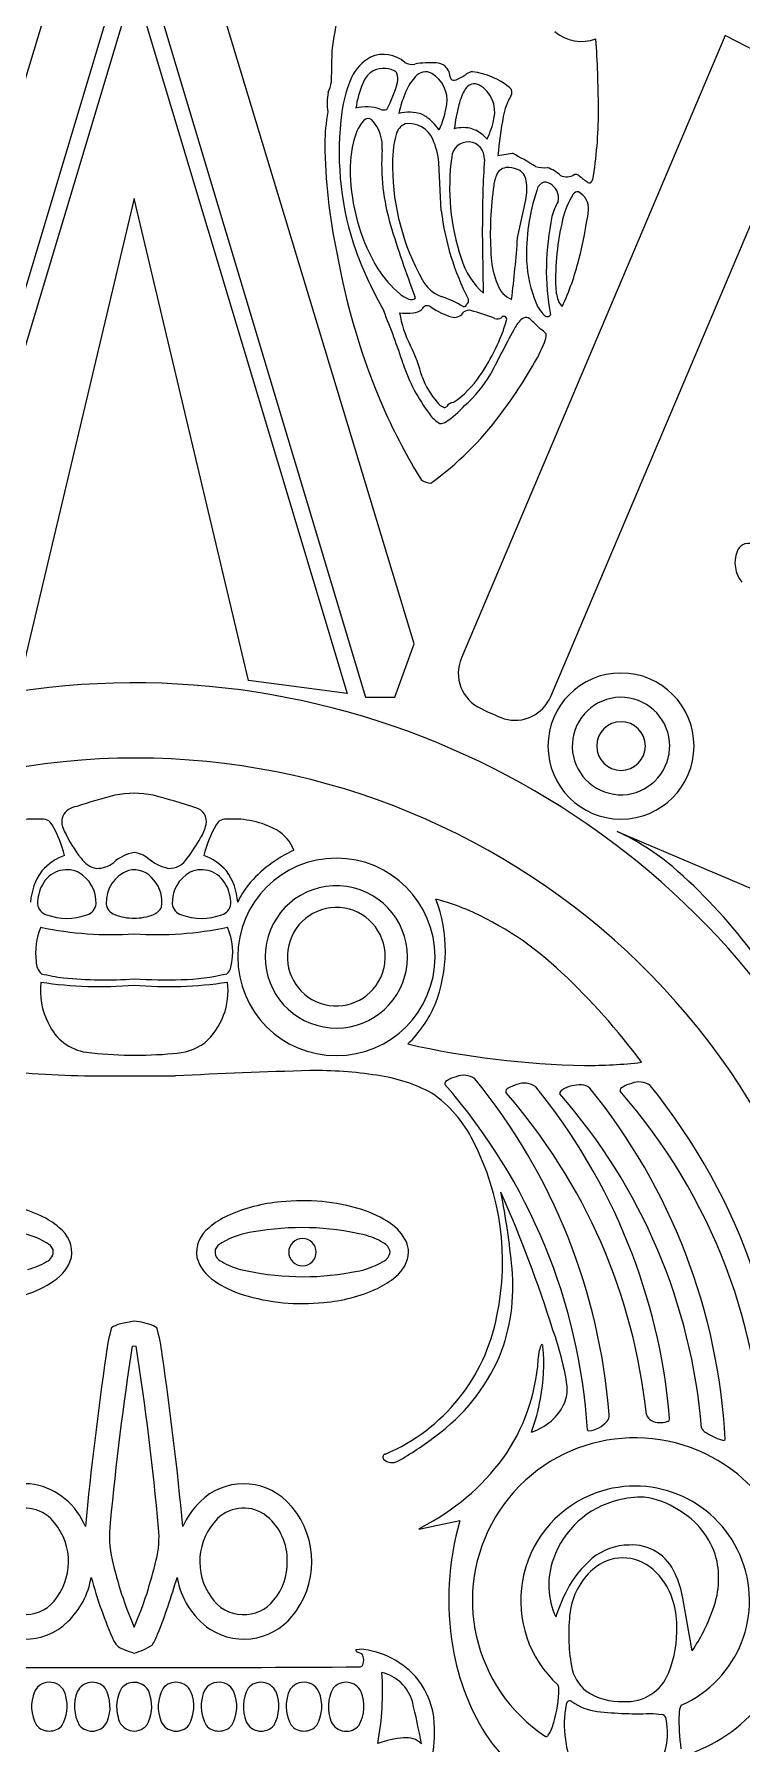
# Model space of a CAD drawing. Header units: metres. Extents: x 0.3 to 22.9, y 0.3 to 22.9.
# Drawn here: x 11.331 to 13.149, y 10.912 to 15.304 of the extents above; entities that cross this region are included whole.
import ezdxf

# ---------------------------------------------------------------- set-up
doc = ezdxf.new("R2010")
doc.units = ezdxf.units.M

msp = doc.modelspace()

# ---------------------------------------------------------------- linework, layer by layer
for p, q in [((11.587649, 16.113635), (10.868447, 13.737942)), ((12.306852, 13.737942), (11.587649, 16.113635)), ((10.993122, 13.600272), (11.587649, 15.580556)), ((11.587649, 15.580556), (12.182177, 13.600272)), ((11.040106, 13.610083), (11.587649, 15.431813)), ((11.587649, 15.431813), (12.135193, 13.610083)), ((13.106263, 15.300247), (12.428337, 13.701257)), ((15.161997, 14.239851), (13.106263, 15.300247)), ((12.095785, 15.261274), (12.094005, 15.179808)), ((12.326883, 15.097882), (12.337606, 15.091819)), ((12.456065, 15.060719), (12.465261, 15.057011)), ((12.52218, 14.992052), (12.559457, 14.997974)), ((12.376779, 14.849805), (12.370371, 14.973916)), ((12.657869, 13.602131), (13.231223, 14.954471)), ((11.587649, 14.881636), (11.294277, 13.643293)), ((11.881022, 13.643293), (11.587649, 14.881636)), ((12.572761, 14.780195), (12.593925, 14.87793)), ((12.484793, 14.638045), (12.482759, 14.809944)), ((12.257375, 13.600272), (12.306852, 13.737942)), ((12.135193, 13.610083), (11.881022, 13.643293)), ((12.182177, 13.600272), (12.257375, 13.600272)), ((12.828483, 13.25577), (14.170682, 12.685014)), ((11.587649, 11.997953), (11.552242, 11.990724)), ((11.645869, 11.980459), (11.637035, 11.985915)), ((11.582593, 11.933658), (11.587649, 11.934625)), ((11.587649, 11.934625), (11.592706, 11.933658)), ((12.625947, 11.89837), (12.629112, 11.923487)), ((12.319291, 11.463783), (12.324786, 11.46771)), ((12.32335, 11.46322), (12.319291, 11.463783)), ((12.424572, 11.485215), (12.32335, 11.46322)), ((13.021238, 11.150526), (12.9977, 11.286251)), ((12.156992, 11.154588), (12.166747, 11.155492)), ((12.17354, 11.141893), (12.162402, 11.147344)), ((12.92146, 10.990277), (12.943238, 10.987255))]:
    msp.add_line(p, q)
for centre, radius, start, end in [((12.978511, 15.152862), 0.889359, 160.46234, 172.998278), ((12.7378, 15.392124), 0.107074, -130.434942, -70.205982), ((9.780226, 15.092754), 3.000415, 0.430125, 3.795645), ((12.248069, 15.144903), 0.112536, 118.084113, 154.872143), ((12.229134, 15.171461), 0.0803, 47.572266, 115.083829), ((12.241371, 15.150129), 0.071831, 128.676958, 157.886802), ((12.228991, 15.154697), 0.06091, 64.17244, 122.257206), ((12.251384, 15.197301), 0.012905, 28.051648, 71.274551), ((12.22771, 15.189695), 0.037636, -16.038919, 21.306754), ((12.300761, 15.260732), 0.034707, -120.189217, -76.784071), ((12.348311, 14.98368), 0.246469, 86.437886, 99.249202), ((12.336379, 15.173038), 0.033844, 61.893846, 141.939162), ((12.311249, 15.133801), 0.080377, -7.562402, 59.268598), ((12.361222, 15.188847), 0.040897, 52.222695, 86.632912), ((12.366438, 15.197339), 0.031008, 19.270202, 50.228109), ((12.496316, 15.226596), 0.10239, -169.292169, -158.150383), ((12.358458, 15.318408), 0.143538, -66.999997, -54.522683), ((12.458977, 15.17743), 0.029606, 93.584793, 125.547338), ((12.431052, 15.012233), 0.196483, 51.959484, 82.374185), ((12.263715, 15.125577), 0.180114, 170.842072, -173.181558), ((12.025264, 15.187544), 0.069176, -28.776197, -6.421397), ((12.491866, 15.047652), 0.374877, 157.23853, 174.759839), ((12.41885, 15.075456), 0.264375, 157.372978, 171.812768), ((11.973794, 15.252939), 0.299288, -28.429532, -14.244422), ((12.419457, 15.096908), 0.14645, 138.523937, 161.805084), ((12.4093, 15.195716), 0.010794, -137.972081, -60.942125), ((12.548851, 15.092557), 0.130394, 147.842339, 166.861244), ((12.461717, 15.149412), 0.026424, 60.867598, 151.651796), ((12.436383, 15.10488), 0.077657, -13.261451, 60.535484), ((12.541528, 15.153754), 0.016948, -33.163302, 51.28622), ((12.18514, 15.00935), 0.10746, 71.08275, 105.087391), ((12.229067, 15.128742), 0.01993, -117.13041, -66.578712), ((12.5749, 15.030614), 0.315151, 159.178555, 167.326767), ((12.103261, 15.173106), 0.29196, -23.300466, -9.83765), ((12.942936, 14.990006), 0.537572, 165.764758, 172.446071), ((12.680357, 15.067781), 0.146351, 148.392849, 170.538942), ((11.694801, 15.106465), 1.085791, -8.821283, 0.465092), ((12.629309, 15.013639), 0.551914, 170.556527, 179.134582), ((12.893822, 15.001248), 0.779448, 174.061598, -160.999764), ((12.27041, 15.003738), 0.121536, 140.373899, 170.466173), ((12.188819, 15.070959), 0.015823, 51.347364, 139.427452), ((12.123983, 15.015087), 0.101184, -4.915471, 42.40067), ((12.297763, 15.037653), 0.037923, 110.993798, 167.425195), ((12.294056, 15.000487), 0.102778, 71.37358, 105.016676), ((12.294123, 15.007901), 0.065912, 23.055463, 98.679322), ((12.237514, 14.959078), 0.166248, 36.351862, 52.982427), ((12.433135, 14.969122), 0.094423, 75.945698, 104.164299), ((12.296318, 15.128325), 0.219563, -25.449097, -10.831087), ((13.56372, 14.898688), 1.045716, 169.356033, 174.877712), ((13.510309, 15.037903), 1.43294, -179.363079, -168.063468), ((12.467071, 14.952896), 0.324377, 167.361723, -175.78196), ((12.546495, 14.971564), 0.295258, 165.416173, -177.796637), ((12.1977, 14.960801), 0.173168, 4.343479, 24.901085), ((12.445533, 14.984795), 0.042157, 85.991879, 175.834324), ((12.445533, 14.984795), 0.042157, -3.850566, 85.991879), ((12.412549, 14.959755), 0.110622, 42.140496, 61.542964), ((12.759021, 14.968698), 0.535556, 175.961397, -163.143976), ((12.9694, 14.910119), 0.571227, 172.178332, -161.408951), ((14.582405, 14.836986), 2.09982, 176.040973, -179.262093), ((11.689904, 13.407033), 1.813068, 59.172437, 61.340519), ((12.853864, 14.966524), 0.602442, -179.399745, -150.860038), ((12.642138, 14.89511), 0.132169, 160.501292, 175.608963), ((12.546668, 14.930576), 0.030377, 97.256956, 163.454467), ((12.548245, 14.899852), 0.061098, 66.830469, 95.08428), ((12.559379, 14.922451), 0.035966, 7.296023, 68.971316), ((12.640761, 15.028636), 0.068251, -108.573137, -82.74488), ((12.614686, 14.865943), 0.101126, 47.45084, 69.935468), ((12.698098, 14.975042), 0.037723, -113.477354, -57.484017), ((12.720787, 14.925792), 0.017607, 53.914937, 97.873637), ((12.89955, 15.133446), 0.256456, -131.042304, -124.734669), ((12.73981, 14.940494), 0.027944, -37.938511, -1.103984), ((12.644801, 14.957631), 0.502043, -176.735017, -149.223805), ((13.350194, 14.791238), 0.847538, 172.270456, -175.797685), ((12.454438, 14.905694), 0.142222, -11.257233, 8.623451), ((13.119625, 14.737846), 0.523979, 161.731277, -178.075491), ((12.648335, 14.897966), 0.026602, 108.692924, 171.060893), ((12.643523, 14.898194), 0.025246, 44.084814, 98.460671), ((12.637118, 14.882899), 0.041011, -12.869038, 53.246569), ((12.879558, 14.785249), 0.195614, 146.853937, 167.600796), ((12.726667, 14.886771), 0.012174, 77.34559, 153.481447), ((12.705013, 14.854653), 0.050271, -3.574302, 61.065757), ((12.757294, 14.927657), 0.006294, -127.89791, -43.640008), ((13.044489, 14.929741), 0.672478, -173.173195, -152.783393), ((12.823955, 14.789728), 0.169201, 150.220161, 164.339384), ((11.531899, 15.025646), 1.235618, -14.090249, -8.10127), ((14.534207, 15.491821), 2.386204, -163.482527, -158.822912), ((13.331471, 14.695872), 0.684801, 168.243489, 178.952054), ((13.340548, 14.672548), 0.670143, 166.652738, -178.275284), ((9.564107, 14.996609), 3.016427, -7.133464, -4.114214), ((13.868296, 15.05284), 1.787264, -169.968944, -156.536731), ((13.271458, 15.171902), 1.192689, -159.154321, -150.957829), ((12.61961, 14.786105), 0.200243, -163.133475, -132.319715), ((12.729995, 14.745958), 0.225689, -175.724277, -157.90955), ((12.921014, 14.737301), 0.32552, -176.997191, -157.536015), ((12.034233, 14.903063), 0.718563, -24.579929, -14.36124), ((12.468488, 14.869514), 0.305816, -146.504319, -130.48795), ((12.411778, 14.717992), 0.095306, -151.945181, -111.842892), ((13.218921, 14.693182), 0.572339, 178.476778, -168.895484), ((12.313755, 14.685679), 0.065557, -131.957971, -104.460027), ((12.305286, 14.626852), 0.004858, -42.979967, 37.368755), ((12.301665, 14.389024), 0.251824, 58.498274, 72.755325), ((12.58363, 14.683019), 0.066479, -160.733501, -113.439351), ((12.77628, 14.656915), 0.105669, -177.539253, -156.995447), ((10.389361, 13.839564), 1.987668, 18.086434, 22.272305), ((12.287918, 14.838083), 0.25111, -94.19233, -86.259305), ((12.549511, 14.633779), 0.283726, -170.642077, -152.878577), ((12.301062, 14.640386), 0.018556, -101.42709, -65.214234), ((12.301031, 14.627858), 0.040483, -85.367786, -50.684625), ((12.340466, 14.5911), 0.014819, 52.6134, 158.472599), ((12.462152, 14.769856), 0.201447, -124.013636, -106.045819), ((12.409901, 14.604364), 0.028316, -96.957987, -30.103723), ((12.434048, 14.61137), 0.007676, -95.977421, -14.123584), ((12.447787, 14.570545), 0.023751, 77.88998, 124.314808), ((12.436543, 14.618754), 0.010497, -61.868096, 19.047028), ((12.258706, 13.898205), 0.722127, 69.277187, 74.410717), ((12.703114, 14.646257), 0.08937, -158.097454, -133.979154), ((12.648826, 14.588125), 0.009927, -141.515355, -31.419064), ((12.70904, 14.629338), 0.033011, -155.444911, -130.319246), ((12.069677, 14.709741), 0.495342, -34.756703, -16.491022), ((15.452329, 12.969249), 3.290695, 151.266522, 153.628746), ((12.521304, 14.593201), 0.020827, -109.860549, -62.682254), ((12.537465, 14.571202), 0.007471, 68.006469, 152.109693), ((12.537465, 14.571202), 0.007471, -16.096756, 68.006469), ((12.621052, 14.523469), 0.060902, 123.255503, 152.909064), ((12.594271, 14.560864), 0.015065, 49.312062, 116.050299), ((12.278261, 14.206552), 0.489824, 43.835151, 48.302297), ((12.616356, 14.513007), 0.036156, 35.418959, 65.083508), ((11.970414, 14.336087), 0.367407, 13.743898, 27.271342), ((12.316985, 14.636948), 0.347922, -30.609952, -19.708819), ((12.624358, 14.528668), 0.022105, -24.174988, 13.854375), ((12.694261, 14.593155), 0.437299, -161.809211, -142.692815), ((11.521393, 15.085555), 1.261222, -37.032122, -29.746181), ((12.528777, 14.498613), 0.215066, -159.522957, -139.264743), ((12.271295, 14.561767), 0.245427, -56.461541, -33.2083), ((12.213128, 14.603907), 0.338489, -48.721387, -30.732458), ((13.635807, 14.969487), 1.540894, -155.937804, -148.238282), ((12.409087, 14.369759), 0.075231, -146.388133, -118.676108), ((11.863977, 14.822349), 0.829226, -54.131654, -36.770132), ((12.396116, 14.379767), 0.037153, -144.644979, -108.499287), ((12.385215, 14.350906), 0.006433, -97.925235, -31.20302), ((12.266917, 14.496497), 0.224358, -57.463232, -40.924267), ((12.40825, 14.336517), 0.020727, 93.754578, 147.763779), ((12.375787, 14.323811), 0.020251, -97.948338, -54.363121), ((12.351074, 14.194578), 0.044223, -125.060396, -91.59751), ((13.211445, 13.945674), 0.080172, 158.789667, -141.350639), ((13.16596, 13.964374), 0.031018, 53.871855, 160.593507), ((12.52041, 13.662221), 0.100007, 157.024437, -114.252159), ((12.838403, 13.475006), 0.187613, 90, 180), ((12.838403, 13.475006), 0.187613, 0, 90), ((11.587778, 11.589742), 2.047482, 25.692961, 98.464669), ((12.789475, 14.193713), 0.695637, -116.477051, -111.174076), ((12.565796, 13.641167), 0.100007, -106.013053, -22.975563), ((12.838392, 13.475033), 0.125119, 85.463653, 170.977331), ((12.838392, 13.475033), 0.125119, -0.050026, 85.463653), ((12.838511, 13.475025), 0.062504, 90, 180), ((12.838511, 13.475025), 0.062504, 0, 90), ((12.83839, 13.474984), 0.125125, 170.954932, -104.06524), ((11.590927, 11.591104), 1.85269, 11.624394, 101.617375), ((12.838403, 13.475006), 0.187613, 180, -90), ((12.838511, 13.475025), 0.062504, 180, -90), ((12.838403, 13.475006), 0.187613, -90, 0), ((12.838511, 13.475025), 0.062504, -90, 0), ((12.838392, 13.474972), 0.125119, -19.080657, -0.022146), ((12.83839, 13.474984), 0.125125, -104.06524, -19.085411), ((11.587649, 13.115221), 0.238566, 78.08538, 101.91462), ((11.445632, 13.272584), 0.047254, 96.534414, 151.766449), ((11.805753, 12.267551), 1.113664, 103.890607, 109.159188), ((11.202479, 11.690767), 1.713852, 71.495401, 75.316608), ((11.737973, 13.281553), 0.035478, -13.590094, 76.221285), ((11.331768, 13.057097), 0.230373, 86.415767, 118.422272), ((11.351777, 13.258391), 0.029172, 28.769232, 101.082853), ((11.074287, 13.105253), 0.346114, 14.851059, 28.88245), ((11.450508, 13.280644), 0.048654, 162.916008, -150.49759), ((11.65232, 13.302763), 0.123718, -31.031692, -13.81672), ((12.101012, 13.105253), 0.346114, 151.11755, 165.148941), ((11.823521, 13.258391), 0.029172, 78.917147, 151.230768), ((11.843531, 13.057097), 0.230373, 61.577728, 93.584233), ((11.748395, 13.417642), 0.376385, -154.682103, -142.164124), ((11.372113, 13.454422), 0.442242, -37.245116, -29.153361), ((11.900867, 13.169348), 0.104405, 21.291075, 59.929533), ((12.541854, 12.648249), 0.671743, 50.313946, 64.742008), ((11.456831, 13.060361), 0.141961, 109.759033, 138.68506), ((11.502066, 13.221285), 0.061525, -145.871166, -100.469139), ((11.49275, 13.227689), 0.06693, -91.595378, -50.586848), ((11.609121, 13.091086), 0.112537, 100.999234, 131.030589), ((11.577508, 13.126448), 0.07579, 53.22475, 82.310101), ((11.70232, 13.279983), 0.122179, -130.555691, -102.821133), ((11.677333, 13.216028), 0.055219, -92.205726, -32.000475), ((11.718468, 13.060361), 0.141961, 41.31494, 70.240967), ((12.107109, 12.933391), 0.253517, 90, -180), ((12.133282, 12.907994), 0.32836, 114.302023, 140.227186), ((12.107109, 12.933391), 0.253517, 0, 90), ((11.475584, 13.06388), 0.154456, 144.266912, 176.123259), ((11.414476, 13.087362), 0.069907, 65.119716, 153.324679), ((11.400445, 13.072471), 0.089552, -2.023795, 60.980469), ((11.602232, 13.07363), 0.086596, 109.677918, -177.139537), ((11.587468, 13.094073), 0.062769, 35.442594, 103.257855), ((11.774854, 13.072471), 0.089552, 119.019531, -177.976205), ((11.760823, 13.087362), 0.069907, 26.675321, 114.880284), ((11.699715, 13.06388), 0.154456, 3.876741, 35.733088), ((12.038173, 12.08929), 1.423864, 37.236731, 49.079718), ((11.438153, 13.06991), 0.099023, 150.450691, -179.652174), ((11.574703, 13.075229), 0.084471, -9.715624, 40.843013), ((11.737146, 13.06991), 0.099023, -0.347826, 29.549309), ((12.044919, 12.986213), 0.210436, 141.204263, 155.247342), ((12.107099, 12.933466), 0.182756, 87.231161, 174.541385), ((12.107099, 12.933466), 0.182756, -0.079062, 87.231161), ((11.371216, 13.072991), 0.032296, -173.452314, -105.298364), ((11.457856, 13.072991), 0.032296, -74.701636, -6.547686), ((11.547132, 13.072632), 0.031563, -173.955328, -106.804012), ((11.624292, 13.077687), 0.03759, -69.768336, -26.400021), ((11.717443, 13.072991), 0.032296, -173.452314, -105.298364), ((11.804082, 13.072991), 0.032296, -74.701636, -6.547686), ((12.107029, 12.934996), 0.125496, 85.707266, 172.637911), ((12.107029, 12.934996), 0.125496, -1.22338, 85.707266), ((12.013773, 12.949139), 0.3734, -21.720851, 20.830121), ((12.194934, 12.460701), 0.643491, 67.398873, 74.881458), ((12.107168, 12.283443), 0.840964, 46.442112, 66.519719), ((11.49735, 12.944516), 0.162914, 156.393891, -171.938665), ((11.526682, 13.837418), 0.846717, -102.177902, -85.870861), ((11.414536, 13.176468), 0.144265, -111.060038, -68.939962), ((11.587471, 13.163712), 0.130993, -112.185493, -89.922074), ((11.587827, 13.163712), 0.130993, -90.077926, -67.814507), ((11.648617, 13.837418), 0.846717, -94.129139, -77.822098), ((11.760763, 13.176468), 0.144265, -111.060038, -68.939962), ((11.682322, 12.945327), 0.158585, -13.880682, 23.970597), ((11.378804, 12.921354), 0.042759, 179.576305, -133.418394), ((12.107109, 12.933391), 0.253517, 180, -90), ((12.107109, 12.933385), 0.182774, 174.516294, -100.495769), ((12.106928, 12.933011), 0.125666, 171.734665, -103.796538), ((12.107109, 12.933391), 0.253517, -90, 0), ((12.106978, 12.93271), 0.125519, -19.205674, -0.179925), ((12.107267, 12.933255), 0.182587, -15.481737, -0.012726), ((11.52521, 12.845956), 0.178601, 172.668202, -152.133492), ((11.498747, 13.827497), 0.970517, -98.931612, -84.74414), ((11.458541, 13.312855), 0.436422, -104.480308, -96.871571), ((11.513166, 13.945833), 1.071605, -95.721984, -86.014365), ((11.676552, 13.827497), 0.970517, -95.25586, -81.068388), ((11.670698, 14.326856), 1.452413, -93.277935, -88.496445), ((11.700226, 13.394469), 0.519596, -89.053636, -76.004909), ((11.651903, 12.845281), 0.176891, -48.621185, 7.623648), ((11.809101, 12.912236), 0.027624, -52.585351, -10.3322), ((12.107109, 12.933385), 0.182774, -100.495769, -15.507832), ((12.106928, 12.933011), 0.125666, -103.796538, -19.327741), ((11.495426, 11.628171), 1.737389, 36.546304, 46.713307), ((12.077457, 12.932051), 0.308011, -46.210594, -23.152149), ((11.484277, 12.815192), 0.12829, -155.737646, -98.651335), ((11.682566, 12.834568), 0.149434, -88.288447, -54.739582), ((12.783434, 14.874058), 2.219757, -102.82771, -90.997052), ((11.59127, 13.759131), 1.078191, -96.726566, -84.904535), ((12.754965, 13.797973), 1.143381, -90.509017, -83.156768), ((11.518625, 15.444759), 2.817111, -94.267604, -88.803359), ((11.66004, 18.80915), 6.181439, -90.765483, -89.689289), ((12.550341, -4.748523), 17.397434, 91.683959, 92.822814), ((12.053108, 11.61353), 1.027963, 81.139162, 90.781165), ((12.155263, 12.218754), 0.414299, 61.538567, 82.205545), ((12.39571, 12.606919), 0.009853, 108.352687, -172.543097), ((11.265723, 11.6236), 1.489728, 3.65257, 41.239449), ((12.433662, 12.550032), 0.077929, 103.928977, 121.790315), ((12.433958, 12.579226), 0.050201, 54.276648, 112.307755), ((11.253563, 11.636103), 1.559297, 4.446563, 39.12217), ((12.589881, 12.529704), 0.077929, 103.928977, 121.790315), ((12.590177, 12.558897), 0.050201, 54.276648, 112.307755), ((12.732884, 12.517406), 0.087188, 87.051871, 121.039685), ((12.737052, 12.57337), 0.031111, 46.190487, 89.417581), ((12.883882, 12.532857), 0.077929, 103.928977, 121.790315), ((12.884178, 12.562051), 0.050201, 54.276648, 112.307755), ((12.171788, 12.31933), 0.319753, 26.255214, 55.542036), ((12.551929, 12.586591), 0.009853, 108.352687, -172.543097), ((11.421942, 11.603272), 1.489728, 5.956361, 41.239449), ((11.409783, 11.615774), 1.559297, 4.895548, 39.12217), ((12.691029, 12.582758), 0.009853, 108.352687, -172.543097), ((11.561042, 11.59944), 1.489728, 4.770193, 41.239449), ((11.548883, 11.611942), 1.559297, 2.994869, 39.12217), ((12.84593, 12.589744), 0.009853, 108.352687, -172.543097), ((11.715943, 11.606426), 1.489728, 0.384996, 41.239449), ((11.703784, 11.618928), 1.559297, -1.747435, 39.12217), ((11.855842, 12.14991), 0.678159, -11.763074, 27.28401), ((11.176053, 11.891252), 0.414379, 65.480656, 85.267232), ((11.999246, 11.891252), 0.414379, 94.732768, 114.519344), ((12.020218, 11.787942), 0.519214, 72.962546, 96.098621), ((9.337721, 10.921342), 3.488851, 17.574622, 23.794634), ((10.48889, 11.93204), 2.079354, 5.551779, 11.004293), ((11.26155, 12.083352), 0.204129, 49.194438, 64.937698), ((11.913748, 12.083352), 0.204129, 115.062302, 130.805562), ((12.095402, 12.031556), 0.264262, 55.270194, 73.072434), ((11.247938, 11.993768), 0.235403, 60.83061, 81.891712), ((11.346873, 12.173371), 0.080439, -8.485651, 53.298671), ((11.828425, 12.173371), 0.080439, 126.701329, -171.514349), ((11.927361, 11.993768), 0.235403, 98.108288, 119.16939), ((12.018481, 11.545426), 0.69264, 76.591232, 100.34013), ((12.019978, 12.174988), 0.035302, 90, 180), ((12.019978, 12.174988), 0.035302, 0, 90), ((12.136703, 12.047798), 0.176554, 59.115729, 76.104724), ((12.182137, 12.151852), 0.116017, 25.376433, 56.628227), ((11.343257, 12.164858), 0.039553, 24.689899, 60.603702), ((11.352685, 12.175834), 0.027083, -68.361676, 11.815166), ((11.822614, 12.175834), 0.027083, 168.184834, -111.638324), ((11.832041, 12.164858), 0.039553, 119.396298, 155.310101), ((12.019978, 12.174988), 0.035302, -180, -90), ((12.019978, 12.174988), 0.035302, -90, 0), ((12.213577, 12.170729), 0.031724, 7.715249, 64.309574), ((12.213577, 12.179247), 0.031724, -64.309574, -7.715249), ((12.206916, 12.179716), 0.085711, -52.067867, -3.162073), ((12.224654, 12.174728), 0.067843, 0.22007, 23.309158), ((11.272046, 12.302178), 0.176554, -76.104724, -59.115729), ((11.32621, 12.189528), 0.104067, -58.038881, -15.623511), ((11.849089, 12.189528), 0.104067, -164.376489, -121.961119), ((11.903253, 12.302178), 0.176554, -120.884271, -103.895276), ((12.021475, 12.804551), 0.69264, -103.408768, -79.65987), ((12.112595, 12.356209), 0.235403, -81.891712, -60.83061), ((12.069, 12.08683), 0.491682, -21.487475, 5.41246), ((11.230745, 12.31842), 0.264262, -73.072434, -55.270194), ((11.944554, 12.31842), 0.264262, -124.729806, -106.927566), ((12.04071, 12.458725), 0.414379, -85.267232, -65.480656), ((12.126208, 12.266624), 0.204129, -64.937698, -49.194438), ((12.019739, 12.562035), 0.519214, -107.037454, -83.901379), ((11.563587, 11.935034), 0.056834, 101.514391, 126.940958), ((11.5663, 11.803049), 0.196069, 68.852892, 83.748913), ((12.043487, 12.102418), 0.484843, -66.915762, -10.7892), ((11.871348, 11.876689), 0.357319, 163.117294, 174.335365), ((11.30395, 11.876689), 0.357319, 5.664635, 16.882706), ((11.590927, 11.591104), 1.85269, -78.368587, 11.624394), ((11.916452, 11.708116), 0.793435, 8.902842, 19.639685), ((20.214649, 10.638271), 8.791626, 171.669955, 174.571557), ((19.097634, 10.766443), 7.605145, 171.171525, 174.617061), ((4.44207, 10.812904), 7.237934, 5.176229, 8.90777), ((2.96065, 10.638271), 8.791626, 5.428443, 8.330045), ((12.06487, 12.109754), 0.504312, -53.904914, -23.739641), ((12.661656, 11.919663), 0.032768, 147.183358, 173.299257), ((12.192013, 11.887307), 0.448199, -11.441101, 5.802235), ((12.634705, 11.933982), 0.003489, -23.025539, 99.686822), ((12.126359, 11.934346), 0.500882, -35.091752, -4.118812), ((12.600799, 11.824425), 0.099739, -21.840727, 3.726478), ((12.224118, 11.863115), 0.412299, -21.355861, -9.030401), ((12.568989, 11.843915), 0.136661, -73.366789, -24.465106), ((12.748426, 11.786149), 0.070797, -84.015596, -40.095104), ((12.790467, 11.753834), 0.017979, -47.62686, 10.122189), ((12.934006, 11.770623), 0.03295, -157.21611, -84.757051), ((12.941949, 11.786796), 0.049233, -95.749402, -72.412389), ((12.955956, 11.74739), 0.007575, -83.416008, 11.066485), ((11.84385, 12.378703), 0.852081, -60.369342, -52.549946), ((12.874593, 11.280145), 0.41788, 61.537426, 149.093412), ((12.755956, 11.719371), 0.003636, -166.230706, -92.341881), ((13.063819, 11.730097), 0.019427, -159.598047, -116.664159), ((13.143868, 11.8447), 0.159042, -123.927234, -107.281611), ((13.101019, 11.698344), 0.007046, -128.61634, -44.445911), ((12.234558, 11.648457), 0.008, 96.978131, -139.69624), ((12.250267, 11.665016), 0.030789, -135.100994, -61.14821), ((12.052095, 12.004749), 0.602305, -63.080014, -36.510516), ((12.874452, 11.280116), 0.417973, -72.552856, 61.522382), ((11.591207, 11.590846), 1.852381, 179.9906, -78.375456), ((11.30873, 11.412456), 0.167387, 82.194197, 151.562926), ((11.297086, 11.403355), 0.178283, 21.944445, 78.882314), ((11.868957, 11.421021), 0.158922, 45.656061, 134.85641), ((12.874608, 11.280174), 0.293849, 112.906507, -132.559511), ((12.874548, 11.280111), 0.293884, 23.311033, 112.890981), ((11.306528, 11.422091), 0.095495, 45.682294, 129.030578), ((11.895448, 11.390853), 0.199009, 134.136713, 156.571166), ((11.86877, 11.422091), 0.095495, 50.969422, 134.317706), ((11.825717, 11.379924), 0.218547, -35.469426, 45.079838), ((12.885896, 11.310866), 0.23366, 103.855842, 160.857463), ((12.894591, 11.276128), 0.269469, 89.210175, 103.88189), ((12.871289, 11.341287), 0.206063, 56.466159, 82.466476), ((12.883445, 11.331602), 0.207998, 16.05366, 60.735166), ((11.262987, 11.379938), 0.156084, -36.193906, 45.057301), ((11.78877, 11.446283), 0.264884, 172.70974, -166.498991), ((11.414846, 11.44342), 0.236711, -14.427327, 5.451041), ((11.912311, 11.379938), 0.156084, 134.942699, -143.806094), ((11.835215, 11.384402), 0.145922, -1.663603, 50.053833), ((13.125274, 11.283368), 0.729194, 163.930214, -170.295884), ((12.874593, 11.280145), 0.41788, 149.093412, -123.350603), ((12.860684, 11.2707), 0.152015, 90.511194, 129.190308), ((12.866397, 11.302278), 0.120638, 22.659295, 93.359592), ((12.500037, 11.605682), 0.99377, -167.136657, -156.650881), ((10.675262, 11.605682), 0.99377, -23.349119, -12.863343), ((11.829673, 11.377699), 0.151423, -39.416847, 0.933531), ((12.846243, 11.319324), 0.193491, 159.372894, -155.094427), ((12.929606, 11.190454), 0.257776, 129.792982, 153.384841), ((12.843233, 11.272866), 0.11661, 48.349209, 131.650791), ((12.874548, 11.280111), 0.293884, -66.268916, 23.311033), ((12.856634, 11.337285), 0.232549, -21.513, 12.879745), ((11.273877, 11.37429), 0.206372, -45.998056, -9.696302), ((12.608214, 11.649449), 1.17261, -164.674813, -156.175856), ((10.225232, 11.764108), 1.532744, -21.835441, -16.081486), ((11.895793, 11.371841), 0.200416, -170.722907, -124.530132), ((12.887213, 11.225096), 0.181536, 132.002688, 172.008296), ((12.806613, 11.230605), 0.172526, 17.724804, 48.589455), ((12.715546, 11.230515), 0.287607, 11.174223, 24.274861), ((11.30654, 11.342894), 0.099149, -141.779748, -33.779671), ((11.868759, 11.342894), 0.099149, -146.220329, -38.220252), ((13.07715, 11.108325), 0.426542, 152.400494, 162.323634), ((11.869475, 11.342039), 0.161018, -122.826116, -33.525038), ((13.191304, 11.193407), 0.487202, 173.289909, -170.409095), ((12.767896, 11.215731), 0.213947, -0.162546, 18.362316), ((12.62431, 11.416849), 0.477996, -33.860053, -20.173352), ((11.306328, 11.339392), 0.158728, -134.405473, -45.672828), ((12.683345, 11.20453), 0.298685, -21.517917, 2.032619), ((11.57142, 11.193142), 0.039868, -154.210044, -104.021422), ((11.686219, 11.456984), 0.327124, -112.362332, -107.537087), ((11.550603, 11.288389), 0.148035, -75.507566, -55.933889), ((11.534713, 11.234253), 0.120231, -34.729048, -19.551832), ((12.163528, 11.153828), 0.00658, 173.367642, -99.851334), ((12.147829, 10.935962), 0.220344, 39.602895, 85.074829), ((12.98954, 11.252567), 0.590258, -171.021998, -146.004205), ((12.16779, 11.117316), 0.007687, -80.469859, -19.202242), ((12.145719, 11.126749), 0.031676, -22.186711, 28.56137), ((12.816377, 11.130853), 0.107096, -169.988024, -129.377244), ((11.587649, 100.820435), 89.712584, -90.371328, -89.628672), ((11.369857, 11.02784), 0.042499, 81.893637, 154.7824), ((11.369857, 11.02784), 0.042499, 9.004873, 81.893637), ((11.480324, 11.027346), 0.042947, 39.950965, 154.268137), ((11.587019, 11.027683), 0.042021, 89.14078, 139.589321), ((11.588363, 11.028543), 0.041163, 8.373373, 90.99409), ((11.694974, 11.027346), 0.042947, 25.731863, 140.049035), ((11.805442, 11.02784), 0.042499, 98.106363, 170.995127), ((11.805442, 11.02784), 0.042499, 25.2176, 98.106363), ((11.913449, 11.027301), 0.042947, 25.731863, 140.049035), ((12.023916, 11.027796), 0.042499, 98.106363, 170.995127), ((12.023916, 11.027796), 0.042499, 25.2176, 98.106363), ((12.131924, 11.027257), 0.042947, 25.731863, 140.049035), ((11.496454, 11.045728), 0.729382, -10.470202, 3.91223), ((12.199247, 10.991207), 0.107214, 15.910026, 76.576842), ((12.159504, 10.954891), 0.19941, 3.204636, 37.550196), ((12.852549, 11.136839), 0.116449, -93.578791, -21.069743), ((11.424308, 11.008305), 0.100236, 157.942508, -151.106589), ((11.316162, 11.007961), 0.099282, -28.970793, 15.499415), ((11.534535, 11.00835), 0.100236, 157.942508, -151.106589), ((11.425489, 11.006492), 0.100236, -22.057492, 28.893411), ((11.641882, 11.006836), 0.099282, 151.029207, -164.500585), ((11.533417, 11.008006), 0.099282, -28.970793, 15.499415), ((11.74981, 11.006492), 0.100236, 151.106589, -157.942508), ((11.640763, 11.00835), 0.100236, -28.893411, 22.057492), ((11.859137, 11.007961), 0.099282, 164.500585, -151.029207), ((11.750991, 11.008305), 0.100236, -28.893411, 22.057492), ((11.968284, 11.006447), 0.100236, 151.106589, -157.942508), ((11.859238, 11.008305), 0.100236, -28.893411, 22.057492), ((12.077612, 11.007917), 0.099282, 164.500585, -151.029207), ((11.969466, 11.008261), 0.100236, -28.893411, 22.057492), ((12.186759, 11.006403), 0.100236, 151.106589, -157.942508), ((12.077713, 11.008261), 0.100236, -28.893411, 22.057492), ((12.392157, 11.052944), 0.286689, -17.573622, 0.217473), ((12.661811, 11.054104), 0.017032, -0.242009, 34.422707), ((12.838704, 11.181974), 0.161491, -123.98572, -87.666407), ((11.586982, 11.59122), 2.048598, -107.266532, -17.323291), ((11.587924, 10.987118), 0.042266, -170.723496, -40.0568), ((10.41676, 10.557034), 1.94174, 10.540348, 13.811975), ((12.931171, 10.963543), 0.238537, 167.933073, -170.234044), ((12.706649, 11.013712), 0.00875, 50.656011, -178.021655), ((12.793645, 11.133735), 0.139502, -125.721758, -96.815594), ((12.880541, 11.906133), 0.916769, -96.47925, -87.441802), ((12.791882, 10.940206), 0.166206, -32.10913, 13.727853), ((12.941123, 10.973934), 0.013488, 25.071019, 80.979985), ((13.453675, 10.968009), 0.466402, 177.547587, -171.502137), ((13.025961, 10.991613), 0.038433, 149.574991, -174.556126), ((11.369784, 10.988837), 0.044086, -138.928071, -41.071929), ((11.479697, 10.987514), 0.042958, -140.02763, -25.753268), ((11.695601, 10.987514), 0.042958, -154.246732, -39.97237), ((11.805514, 10.988837), 0.044086, -138.928071, -41.071929), ((11.914076, 10.98747), 0.042958, -154.246732, -39.97237), ((12.023989, 10.988793), 0.044086, -138.928071, -41.071929), ((12.132551, 10.987425), 0.042958, -154.246732, -39.97237), ((12.00959, 10.940753), 0.349927, -28.293662, 4.143836), ((12.564689, 10.990591), 0.103643, -33.020136, -13.507091), ((12.304856, 10.647834), 0.280571, 95.074374, 108.961101), ((12.287185, 10.872168), 0.055599, 46.103185, 97.384456), ((12.755238, 11.104197), 0.313147, -144.54132, -120.889073), ((12.646294, 10.936885), 0.005979, -103.89274, -27.62464), ((12.813485, 10.927207), 0.117466, -177.987244, -152.481031)]:
    msp.add_arc(centre, radius, start, end)

doc.saveas('drawing.dxf')
